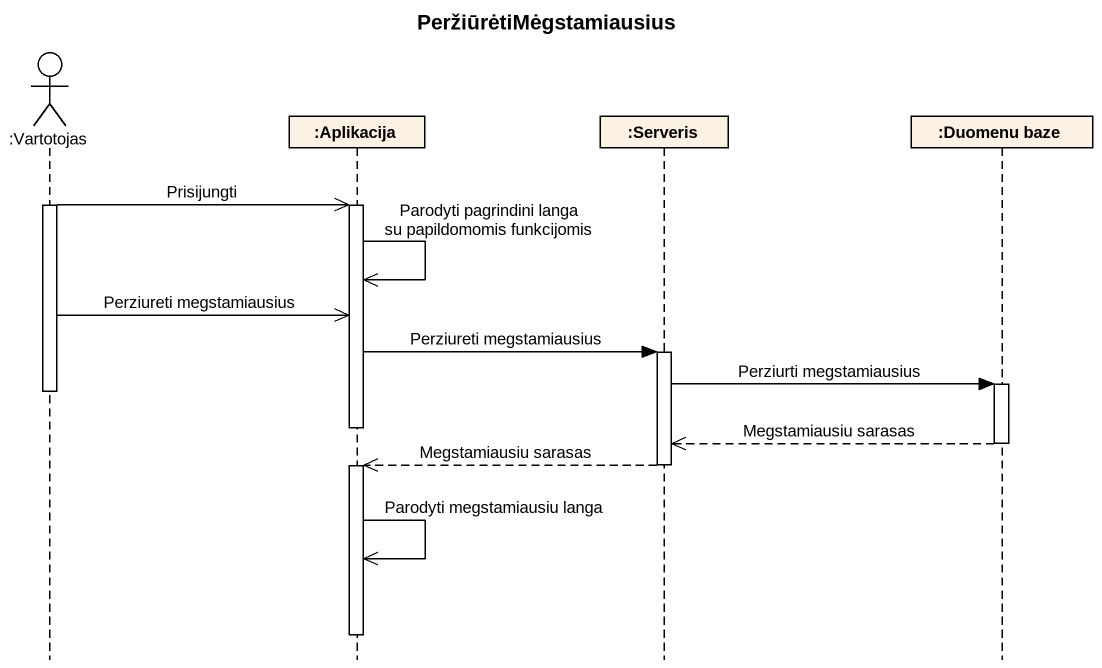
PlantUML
@startuml
title PeržiūrėtiMėgstamiausius
hide footbox
actor ":Vartotojas" as Vartotojas
participant ":Aplikacija" as Aplikacija
participant ":Serveris" as Serveris
participant ":Duomenu baze" as Duomenu_baze

activate Vartotojas
Vartotojas ->> Aplikacija : Prisijungti
activate Aplikacija
Aplikacija ->> Aplikacija : Parodyti pagrindini langa su papildomomis funkcijomis
Vartotojas ->> Aplikacija : Perziureti megstamiausius
Aplikacija -> Serveris : Perziureti megstamiausius
activate Serveris
Serveris -> Duomenu_baze : Perziurti megstamiausius
activate Duomenu_baze
deactivate Vartotojas
deactivate Aplikacija
Duomenu_baze -->> Serveris : Megstamiausiu sarasas
deactivate Duomenu_baze
Serveris -->> Aplikacija : Megstamiausiu sarasas
deactivate Serveris
activate Aplikacija
Aplikacija ->> Aplikacija : Parodyti megstamiausiu langa
deactivate Aplikacija
@enduml
